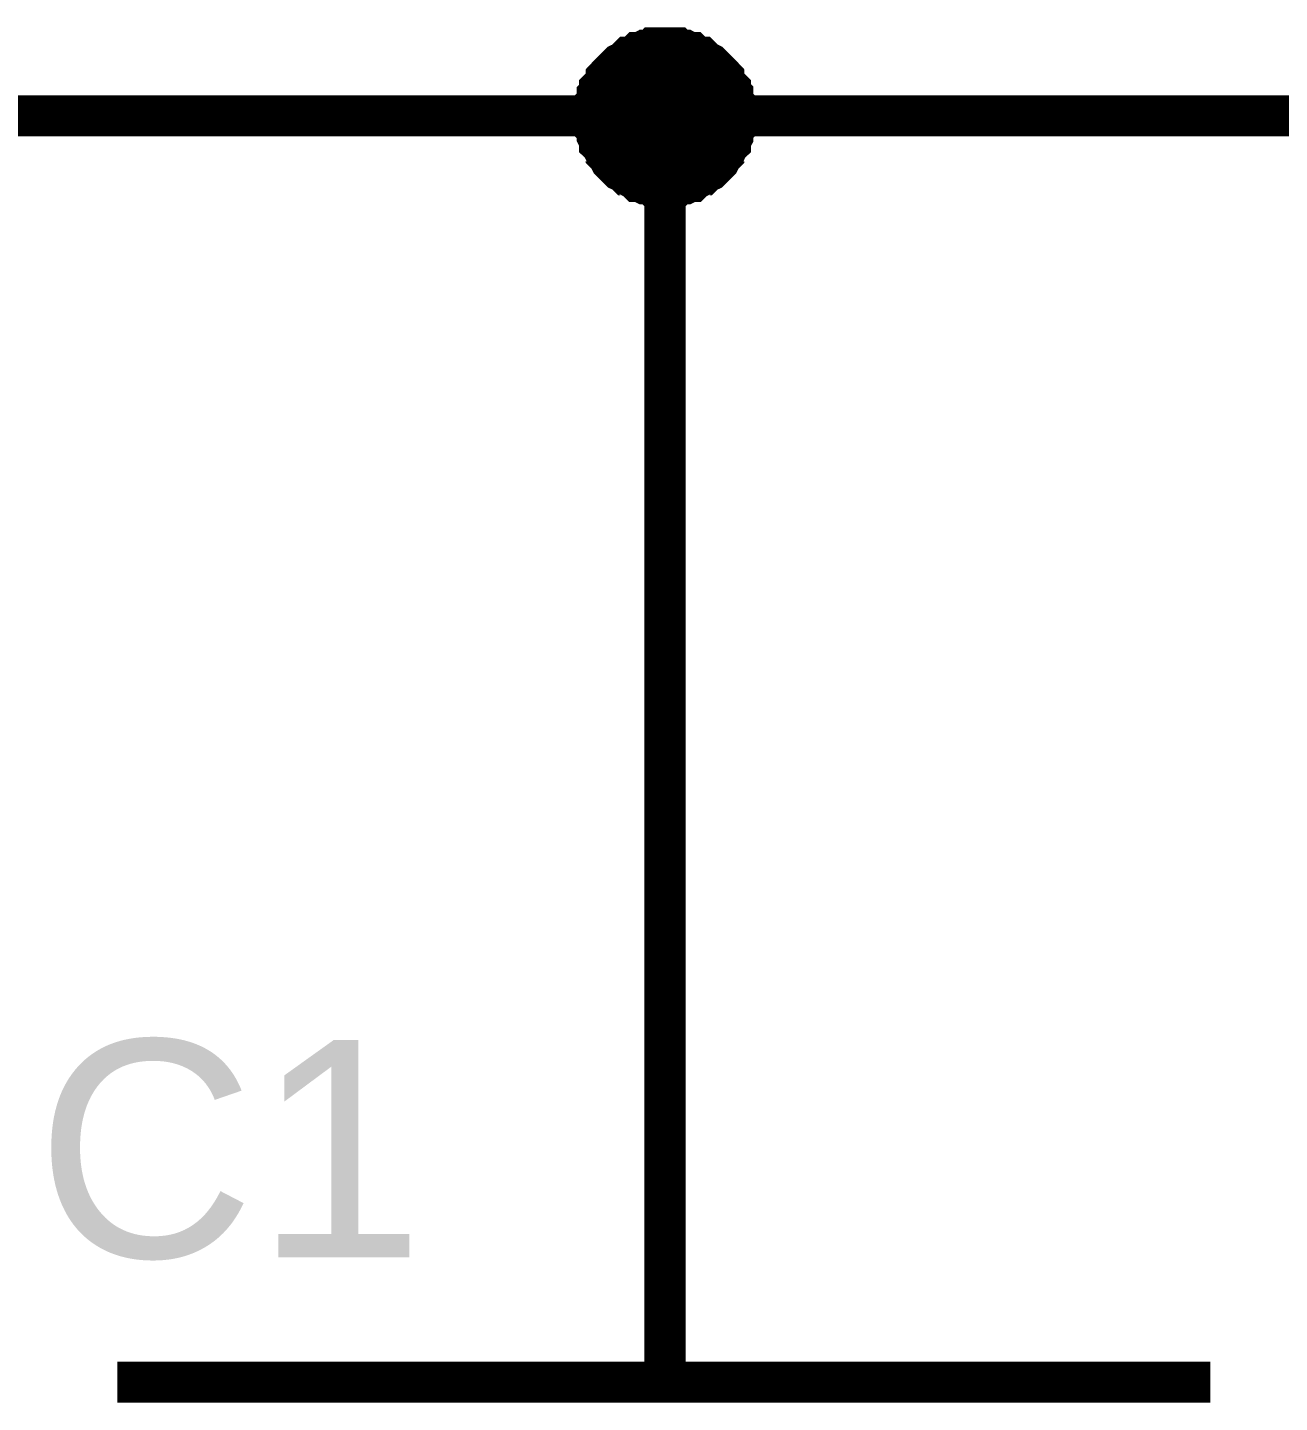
# Model space of a CAD drawing. Header units: millimetres. Extents: x -2024 to 917, y -725 to 13.
# Drawn here: x 504.9 to 514.06, y -648.2 to -638.14 of the extents above; entities that cross this region are included whole.
import ezdxf

# ---------------------------------------------------------------- set-up
doc = ezdxf.new("R2010")
doc.units = ezdxf.units.MM
doc.layers.add('Sheet', color=255, linetype='Continuous')
doc.styles.get("Standard").update_dxf_attribs({"font": 'arial.ttf'})

msp = doc.modelspace()

# ---------------------------------------------------------------- linework, layer by layer
at = {"layer": 'Sheet'}
for points, const_width in [([(509.052, -638.79), (509.052, -638.757), (509.052, -638.741), (509.052, -638.707), (509.069, -638.691), (509.069, -638.658), (509.069, -638.641), (509.085, -638.625), (509.085, -638.592), (509.102, -638.575), (509.118, -638.558), (509.135, -638.525), (509.135, -638.509), (509.151, -638.492), (509.168, -638.476), (509.184, -638.459), (509.201, -638.442), (509.217, -638.426), (509.234, -638.409), (509.267, -638.393), (509.284, -638.376), (509.3, -638.36), (509.317, -638.36), (509.35, -638.343), (509.366, -638.327), (509.383, -638.327), (509.416, -638.31), (509.433, -638.31), (509.466, -638.31), (509.482, -638.293), (509.515, -638.293), (509.532, -638.293), (509.565, -638.293)], 0.3), ([(509.052, -638.79), (509.052, -638.757), (509.052, -638.741), (509.052, -638.707), (509.069, -638.691), (509.069, -638.658), (509.069, -638.641), (509.085, -638.625), (509.085, -638.592), (509.102, -638.575), (509.118, -638.558), (509.135, -638.525), (509.135, -638.509), (509.151, -638.492), (509.168, -638.476), (509.184, -638.459), (509.201, -638.442), (509.217, -638.426), (509.234, -638.409), (509.267, -638.393), (509.284, -638.376), (509.3, -638.36), (509.317, -638.36), (509.35, -638.343), (509.366, -638.327), (509.383, -638.327), (509.416, -638.31), (509.433, -638.31), (509.466, -638.31), (509.482, -638.293), (509.515, -638.293), (509.532, -638.293), (509.565, -638.293)], 0.3), ([(509.052, -638.79), (509.052, -638.757), (509.052, -638.741), (509.052, -638.707), (509.069, -638.691), (509.069, -638.658), (509.069, -638.641), (509.085, -638.625), (509.085, -638.592), (509.102, -638.575), (509.118, -638.558), (509.135, -638.525), (509.135, -638.509), (509.151, -638.492), (509.168, -638.476), (509.184, -638.459), (509.201, -638.442), (509.217, -638.426), (509.234, -638.409), (509.267, -638.393), (509.284, -638.376), (509.3, -638.36), (509.317, -638.36), (509.35, -638.343), (509.366, -638.327), (509.383, -638.327), (509.416, -638.31), (509.433, -638.31), (509.466, -638.31), (509.482, -638.293), (509.515, -638.293), (509.532, -638.293), (509.565, -638.293)], 0.3), ([(509.052, -638.79), (509.052, -638.757), (509.052, -638.741), (509.052, -638.707), (509.069, -638.691), (509.069, -638.658), (509.069, -638.641), (509.085, -638.625), (509.085, -638.592), (509.102, -638.575), (509.118, -638.558), (509.135, -638.525), (509.135, -638.509), (509.151, -638.492), (509.168, -638.476), (509.184, -638.459), (509.201, -638.442), (509.217, -638.426), (509.234, -638.409), (509.267, -638.393), (509.284, -638.376), (509.3, -638.36), (509.317, -638.36), (509.35, -638.343), (509.366, -638.327), (509.383, -638.327), (509.416, -638.31), (509.433, -638.31), (509.466, -638.31), (509.482, -638.293), (509.515, -638.293), (509.532, -638.293), (509.565, -638.293)], 0.3), ([(509.565, -638.293), (509.565, -638.293)], 0.3), ([(509.565, -638.293), (509.598, -638.293), (509.615, -638.293), (509.648, -638.293), (509.664, -638.31), (509.697, -638.31), (509.714, -638.31), (509.747, -638.327), (509.764, -638.327), (509.78, -638.343), (509.813, -638.36), (509.83, -638.36), (509.846, -638.376), (509.863, -638.393), (509.896, -638.409), (509.913, -638.426), (509.929, -638.442), (509.946, -638.459), (509.962, -638.476), (509.979, -638.492), (509.995, -638.509), (509.995, -638.525), (510.012, -638.558), (510.028, -638.575), (510.045, -638.592), (510.045, -638.625), (510.062, -638.641), (510.062, -638.658), (510.062, -638.691), (510.078, -638.707), (510.078, -638.741), (510.078, -638.757), (510.078, -638.79)], 0.3), ([(509.565, -638.293), (509.565, -638.293)], 0.3), ([(509.565, -638.293), (509.598, -638.293), (509.615, -638.293), (509.648, -638.293), (509.664, -638.31), (509.697, -638.31), (509.714, -638.31), (509.747, -638.327), (509.764, -638.327), (509.78, -638.343), (509.813, -638.36), (509.83, -638.36), (509.846, -638.376), (509.863, -638.393), (509.896, -638.409), (509.913, -638.426), (509.929, -638.442), (509.946, -638.459), (509.962, -638.476), (509.979, -638.492), (509.995, -638.509), (509.995, -638.525), (510.012, -638.558), (510.028, -638.575), (510.045, -638.592), (510.045, -638.625), (510.062, -638.641), (510.062, -638.658), (510.062, -638.691), (510.078, -638.707), (510.078, -638.741), (510.078, -638.757), (510.078, -638.79)], 0.3), ([(509.565, -638.293), (509.565, -638.293)], 0.3), ([(509.565, -638.293), (509.598, -638.293), (509.615, -638.293), (509.648, -638.293), (509.664, -638.31), (509.697, -638.31), (509.714, -638.31), (509.747, -638.327), (509.764, -638.327), (509.78, -638.343), (509.813, -638.36), (509.83, -638.36), (509.846, -638.376), (509.863, -638.393), (509.896, -638.409), (509.913, -638.426), (509.929, -638.442), (509.946, -638.459), (509.962, -638.476), (509.979, -638.492), (509.995, -638.509), (509.995, -638.525), (510.012, -638.558), (510.028, -638.575), (510.045, -638.592), (510.045, -638.625), (510.062, -638.641), (510.062, -638.658), (510.062, -638.691), (510.078, -638.707), (510.078, -638.741), (510.078, -638.757), (510.078, -638.79)], 0.3), ([(509.565, -638.293), (509.565, -638.293)], 0.3), ([(509.565, -638.293), (509.598, -638.293), (509.615, -638.293), (509.648, -638.293), (509.664, -638.31), (509.697, -638.31), (509.714, -638.31), (509.747, -638.327), (509.764, -638.327), (509.78, -638.343), (509.813, -638.36), (509.83, -638.36), (509.846, -638.376), (509.863, -638.393), (509.896, -638.409), (509.913, -638.426), (509.929, -638.442), (509.946, -638.459), (509.962, -638.476), (509.979, -638.492), (509.995, -638.509), (509.995, -638.525), (510.012, -638.558), (510.028, -638.575), (510.045, -638.592), (510.045, -638.625), (510.062, -638.641), (510.062, -638.658), (510.062, -638.691), (510.078, -638.707), (510.078, -638.741), (510.078, -638.757), (510.078, -638.79)], 0.3), ([(509.052, -638.79), (509.052, -638.757), (509.052, -638.741), (509.052, -638.707), (509.069, -638.691), (509.069, -638.658), (509.069, -638.641), (509.085, -638.625), (509.085, -638.592), (509.102, -638.575), (509.118, -638.558), (509.135, -638.525), (509.135, -638.509), (509.151, -638.492), (509.168, -638.476), (509.184, -638.459), (509.201, -638.442), (509.217, -638.426), (509.234, -638.409), (509.267, -638.393), (509.284, -638.376), (509.3, -638.36), (509.317, -638.36), (509.35, -638.343), (509.366, -638.327), (509.383, -638.327), (509.416, -638.31), (509.433, -638.31), (509.466, -638.31), (509.482, -638.293), (509.515, -638.293), (509.532, -638.293), (509.565, -638.293)], 0.0991), ([(509.052, -638.79), (509.052, -638.757), (509.052, -638.741), (509.052, -638.707), (509.069, -638.691), (509.069, -638.658), (509.069, -638.641), (509.085, -638.625), (509.085, -638.592), (509.102, -638.575), (509.118, -638.558), (509.135, -638.525), (509.135, -638.509), (509.151, -638.492), (509.168, -638.476), (509.184, -638.459), (509.201, -638.442), (509.217, -638.426), (509.234, -638.409), (509.267, -638.393), (509.284, -638.376), (509.3, -638.36), (509.317, -638.36), (509.35, -638.343), (509.366, -638.327), (509.383, -638.327), (509.416, -638.31), (509.433, -638.31), (509.466, -638.31), (509.482, -638.293), (509.515, -638.293), (509.532, -638.293), (509.565, -638.293)], 0.0991), ([(509.052, -638.79), (509.052, -638.757), (509.052, -638.741), (509.052, -638.707), (509.069, -638.691), (509.069, -638.658), (509.069, -638.641), (509.085, -638.625), (509.085, -638.592), (509.102, -638.575), (509.118, -638.558), (509.135, -638.525), (509.135, -638.509), (509.151, -638.492), (509.168, -638.476), (509.184, -638.459), (509.201, -638.442), (509.217, -638.426), (509.234, -638.409), (509.267, -638.393), (509.284, -638.376), (509.3, -638.36), (509.317, -638.36), (509.35, -638.343), (509.366, -638.327), (509.383, -638.327), (509.416, -638.31), (509.433, -638.31), (509.466, -638.31), (509.482, -638.293), (509.515, -638.293), (509.532, -638.293), (509.565, -638.293)], 0.0991), ([(509.052, -638.79), (509.052, -638.757), (509.052, -638.741), (509.052, -638.707), (509.069, -638.691), (509.069, -638.658), (509.069, -638.641), (509.085, -638.625), (509.085, -638.592), (509.102, -638.575), (509.118, -638.558), (509.135, -638.525), (509.135, -638.509), (509.151, -638.492), (509.168, -638.476), (509.184, -638.459), (509.201, -638.442), (509.217, -638.426), (509.234, -638.409), (509.267, -638.393), (509.284, -638.376), (509.3, -638.36), (509.317, -638.36), (509.35, -638.343), (509.366, -638.327), (509.383, -638.327), (509.416, -638.31), (509.433, -638.31), (509.466, -638.31), (509.482, -638.293), (509.515, -638.293), (509.532, -638.293), (509.565, -638.293)], 0.0991), ([(509.565, -638.293), (509.565, -638.293)], 0.0991), ([(509.565, -638.293), (509.598, -638.293), (509.615, -638.293), (509.648, -638.293), (509.664, -638.31), (509.697, -638.31), (509.714, -638.31), (509.747, -638.327), (509.764, -638.327), (509.78, -638.343), (509.813, -638.36), (509.83, -638.36), (509.846, -638.376), (509.863, -638.393), (509.896, -638.409), (509.913, -638.426), (509.929, -638.442), (509.946, -638.459), (509.962, -638.476), (509.979, -638.492), (509.995, -638.509), (509.995, -638.525), (510.012, -638.558), (510.028, -638.575), (510.045, -638.592), (510.045, -638.625), (510.062, -638.641), (510.062, -638.658), (510.062, -638.691), (510.078, -638.707), (510.078, -638.741), (510.078, -638.757), (510.078, -638.79)], 0.0991), ([(509.565, -638.293), (509.565, -638.293)], 0.0991), ([(509.565, -638.293), (509.598, -638.293), (509.615, -638.293), (509.648, -638.293), (509.664, -638.31), (509.697, -638.31), (509.714, -638.31), (509.747, -638.327), (509.764, -638.327), (509.78, -638.343), (509.813, -638.36), (509.83, -638.36), (509.846, -638.376), (509.863, -638.393), (509.896, -638.409), (509.913, -638.426), (509.929, -638.442), (509.946, -638.459), (509.962, -638.476), (509.979, -638.492), (509.995, -638.509), (509.995, -638.525), (510.012, -638.558), (510.028, -638.575), (510.045, -638.592), (510.045, -638.625), (510.062, -638.641), (510.062, -638.658), (510.062, -638.691), (510.078, -638.707), (510.078, -638.741), (510.078, -638.757), (510.078, -638.79)], 0.0991), ([(509.565, -638.293), (509.565, -638.293)], 0.0991), ([(509.565, -638.293), (509.598, -638.293), (509.615, -638.293), (509.648, -638.293), (509.664, -638.31), (509.697, -638.31), (509.714, -638.31), (509.747, -638.327), (509.764, -638.327), (509.78, -638.343), (509.813, -638.36), (509.83, -638.36), (509.846, -638.376), (509.863, -638.393), (509.896, -638.409), (509.913, -638.426), (509.929, -638.442), (509.946, -638.459), (509.962, -638.476), (509.979, -638.492), (509.995, -638.509), (509.995, -638.525), (510.012, -638.558), (510.028, -638.575), (510.045, -638.592), (510.045, -638.625), (510.062, -638.641), (510.062, -638.658), (510.062, -638.691), (510.078, -638.707), (510.078, -638.741), (510.078, -638.757), (510.078, -638.79)], 0.0991), ([(509.565, -638.293), (509.565, -638.293)], 0.0991), ([(509.565, -638.293), (509.598, -638.293), (509.615, -638.293), (509.648, -638.293), (509.664, -638.31), (509.697, -638.31), (509.714, -638.31), (509.747, -638.327), (509.764, -638.327), (509.78, -638.343), (509.813, -638.36), (509.83, -638.36), (509.846, -638.376), (509.863, -638.393), (509.896, -638.409), (509.913, -638.426), (509.929, -638.442), (509.946, -638.459), (509.962, -638.476), (509.979, -638.492), (509.995, -638.509), (509.995, -638.525), (510.012, -638.558), (510.028, -638.575), (510.045, -638.592), (510.045, -638.625), (510.062, -638.641), (510.062, -638.658), (510.062, -638.691), (510.078, -638.707), (510.078, -638.741), (510.078, -638.757), (510.078, -638.79)], 0.0991), ([(509.565, -645.049), (509.565, -638.79), (499.568, -638.79), (499.568, -641.291)], 0.3), ([(509.565, -639.304), (509.532, -639.304), (509.515, -639.304), (509.482, -639.304), (509.466, -639.287), (509.433, -639.287), (509.416, -639.287), (509.383, -639.27), (509.366, -639.27), (509.35, -639.254), (509.317, -639.237), (509.3, -639.221), (509.284, -639.221), (509.267, -639.204), (509.234, -639.188), (509.217, -639.171), (509.201, -639.155), (509.184, -639.138), (509.168, -639.121), (509.151, -639.088), (509.135, -639.072), (509.135, -639.055), (509.118, -639.039), (509.102, -639.005), (509.085, -638.989), (509.085, -638.972), (509.069, -638.939), (509.069, -638.923), (509.069, -638.89), (509.052, -638.873), (509.052, -638.84), (509.052, -638.823), (509.052, -638.79)], 0.3), ([(509.052, -638.79), (509.052, -638.79)], 0.3), ([(509.565, -639.304), (509.532, -639.304), (509.515, -639.304), (509.482, -639.304), (509.466, -639.287), (509.433, -639.287), (509.416, -639.287), (509.383, -639.27), (509.366, -639.27), (509.35, -639.254), (509.317, -639.237), (509.3, -639.221), (509.284, -639.221), (509.267, -639.204), (509.234, -639.188), (509.217, -639.171), (509.201, -639.155), (509.184, -639.138), (509.168, -639.121), (509.151, -639.088), (509.135, -639.072), (509.135, -639.055), (509.118, -639.039), (509.102, -639.005), (509.085, -638.989), (509.085, -638.972), (509.069, -638.939), (509.069, -638.923), (509.069, -638.89), (509.052, -638.873), (509.052, -638.84), (509.052, -638.823), (509.052, -638.79)], 0.3), ([(509.052, -638.79), (509.052, -638.79)], 0.3), ([(509.565, -639.304), (509.532, -639.304), (509.515, -639.304), (509.482, -639.304), (509.466, -639.287), (509.433, -639.287), (509.416, -639.287), (509.383, -639.27), (509.366, -639.27), (509.35, -639.254), (509.317, -639.237), (509.3, -639.221), (509.284, -639.221), (509.267, -639.204), (509.234, -639.188), (509.217, -639.171), (509.201, -639.155), (509.184, -639.138), (509.168, -639.121), (509.151, -639.088), (509.135, -639.072), (509.135, -639.055), (509.118, -639.039), (509.102, -639.005), (509.085, -638.989), (509.085, -638.972), (509.069, -638.939), (509.069, -638.923), (509.069, -638.89), (509.052, -638.873), (509.052, -638.84), (509.052, -638.823), (509.052, -638.79)], 0.3), ([(509.052, -638.79), (509.052, -638.79)], 0.3), ([(509.565, -639.304), (509.532, -639.304), (509.515, -639.304), (509.482, -639.304), (509.466, -639.287), (509.433, -639.287), (509.416, -639.287), (509.383, -639.27), (509.366, -639.27), (509.35, -639.254), (509.317, -639.237), (509.3, -639.221), (509.284, -639.221), (509.267, -639.204), (509.234, -639.188), (509.217, -639.171), (509.201, -639.155), (509.184, -639.138), (509.168, -639.121), (509.151, -639.088), (509.135, -639.072), (509.135, -639.055), (509.118, -639.039), (509.102, -639.005), (509.085, -638.989), (509.085, -638.972), (509.069, -638.939), (509.069, -638.923), (509.069, -638.89), (509.052, -638.873), (509.052, -638.84), (509.052, -638.823), (509.052, -638.79)], 0.3), ([(509.052, -638.79), (509.052, -638.79)], 0.3), ([(510.078, -638.79), (510.078, -638.823), (510.078, -638.84), (510.078, -638.873), (510.062, -638.89), (510.062, -638.923), (510.062, -638.939), (510.045, -638.972), (510.045, -638.989), (510.028, -639.005), (510.012, -639.039), (509.995, -639.055), (509.995, -639.072), (509.979, -639.088), (509.962, -639.121), (509.946, -639.138), (509.929, -639.155), (509.913, -639.171), (509.896, -639.188), (509.863, -639.204), (509.846, -639.221), (509.83, -639.221), (509.813, -639.237), (509.78, -639.254), (509.764, -639.27), (509.747, -639.27), (509.714, -639.287), (509.697, -639.287), (509.664, -639.287), (509.648, -639.304), (509.615, -639.304), (509.598, -639.304), (509.565, -639.304)], 0.3), ([(512.064, -638.79), (509.565, -638.79)], 0.3), ([(510.078, -638.79), (510.078, -638.823), (510.078, -638.84), (510.078, -638.873), (510.062, -638.89), (510.062, -638.923), (510.062, -638.939), (510.045, -638.972), (510.045, -638.989), (510.028, -639.005), (510.012, -639.039), (509.995, -639.055), (509.995, -639.072), (509.979, -639.088), (509.962, -639.121), (509.946, -639.138), (509.929, -639.155), (509.913, -639.171), (509.896, -639.188), (509.863, -639.204), (509.846, -639.221), (509.83, -639.221), (509.813, -639.237), (509.78, -639.254), (509.764, -639.27), (509.747, -639.27), (509.714, -639.287), (509.697, -639.287), (509.664, -639.287), (509.648, -639.304), (509.615, -639.304), (509.598, -639.304), (509.565, -639.304)], 0.3), ([(510.078, -638.79), (510.078, -638.823), (510.078, -638.84), (510.078, -638.873), (510.062, -638.89), (510.062, -638.923), (510.062, -638.939), (510.045, -638.972), (510.045, -638.989), (510.028, -639.005), (510.012, -639.039), (509.995, -639.055), (509.995, -639.072), (509.979, -639.088), (509.962, -639.121), (509.946, -639.138), (509.929, -639.155), (509.913, -639.171), (509.896, -639.188), (509.863, -639.204), (509.846, -639.221), (509.83, -639.221), (509.813, -639.237), (509.78, -639.254), (509.764, -639.27), (509.747, -639.27), (509.714, -639.287), (509.697, -639.287), (509.664, -639.287), (509.648, -639.304), (509.615, -639.304), (509.598, -639.304), (509.565, -639.304)], 0.3), ([(510.078, -638.79), (510.078, -638.823), (510.078, -638.84), (510.078, -638.873), (510.062, -638.89), (510.062, -638.923), (510.062, -638.939), (510.045, -638.972), (510.045, -638.989), (510.028, -639.005), (510.012, -639.039), (509.995, -639.055), (509.995, -639.072), (509.979, -639.088), (509.962, -639.121), (509.946, -639.138), (509.929, -639.155), (509.913, -639.171), (509.896, -639.188), (509.863, -639.204), (509.846, -639.221), (509.83, -639.221), (509.813, -639.237), (509.78, -639.254), (509.764, -639.27), (509.747, -639.27), (509.714, -639.287), (509.697, -639.287), (509.664, -639.287), (509.648, -639.304), (509.615, -639.304), (509.598, -639.304), (509.565, -639.304)], 0.3), ([(510.078, -638.79), (510.078, -638.79), (510.078, -638.79), (510.078, -638.79), (510.078, -638.79), (510.078, -638.79), (510.078, -638.79), (510.078, -638.79), (510.078, -638.79), (510.078, -638.79), (510.078, -638.79), (510.078, -638.79), (510.078, -638.79), (510.078, -638.79), (510.078, -638.79), (510.078, -638.79), (510.078, -638.79), (510.078, -638.79), (510.078, -638.79), (510.078, -638.79), (510.078, -638.79), (510.078, -638.79), (510.078, -638.79), (510.078, -638.79), (510.078, -638.79), (510.078, -638.79), (510.078, -638.79), (510.078, -638.79), (510.078, -638.79), (510.078, -638.79), (510.078, -638.79), (510.078, -638.79), (510.078, -638.79)], 0.3), ([(510.078, -638.79), (510.078, -638.79)], 0.3), ([(510.078, -638.79), (510.078, -638.79), (510.078, -638.79), (510.078, -638.79), (510.078, -638.79), (510.078, -638.79), (510.078, -638.79), (510.078, -638.79), (510.078, -638.79), (510.078, -638.79), (510.078, -638.79), (510.078, -638.79), (510.078, -638.79), (510.078, -638.79), (510.078, -638.79), (510.078, -638.79), (510.078, -638.79), (510.078, -638.79), (510.078, -638.79), (510.078, -638.79), (510.078, -638.79), (510.078, -638.79), (510.078, -638.79), (510.078, -638.79), (510.078, -638.79), (510.078, -638.79), (510.078, -638.79), (510.078, -638.79), (510.078, -638.79), (510.078, -638.79), (510.078, -638.79), (510.078, -638.79), (510.078, -638.79)], 0.3), ([(510.078, -638.79), (510.078, -638.79)], 0.3), ([(510.078, -638.79), (510.078, -638.79), (510.078, -638.79), (510.078, -638.79), (510.078, -638.79), (510.078, -638.79), (510.078, -638.79), (510.078, -638.79), (510.078, -638.79), (510.078, -638.79), (510.078, -638.79), (510.078, -638.79), (510.078, -638.79), (510.078, -638.79), (510.078, -638.79), (510.078, -638.79), (510.078, -638.79), (510.078, -638.79), (510.078, -638.79), (510.078, -638.79), (510.078, -638.79), (510.078, -638.79), (510.078, -638.79), (510.078, -638.79), (510.078, -638.79), (510.078, -638.79), (510.078, -638.79), (510.078, -638.79), (510.078, -638.79), (510.078, -638.79), (510.078, -638.79), (510.078, -638.79), (510.078, -638.79)], 0.3), ([(510.078, -638.79), (510.078, -638.79)], 0.3), ([(510.078, -638.79), (510.078, -638.79), (510.078, -638.79), (510.078, -638.79), (510.078, -638.79), (510.078, -638.79), (510.078, -638.79), (510.078, -638.79), (510.078, -638.79), (510.078, -638.79), (510.078, -638.79), (510.078, -638.79), (510.078, -638.79), (510.078, -638.79), (510.078, -638.79), (510.078, -638.79), (510.078, -638.79), (510.078, -638.79), (510.078, -638.79), (510.078, -638.79), (510.078, -638.79), (510.078, -638.79), (510.078, -638.79), (510.078, -638.79), (510.078, -638.79), (510.078, -638.79), (510.078, -638.79), (510.078, -638.79), (510.078, -638.79), (510.078, -638.79), (510.078, -638.79), (510.078, -638.79), (510.078, -638.79)], 0.3), ([(510.078, -638.79), (510.078, -638.79)], 0.3), ([(514.563, -638.79), (512.064, -638.79)], 0.3), ([(509.565, -639.304), (509.532, -639.304), (509.515, -639.304), (509.482, -639.304), (509.466, -639.287), (509.433, -639.287), (509.416, -639.287), (509.383, -639.27), (509.366, -639.27), (509.35, -639.254), (509.317, -639.237), (509.3, -639.221), (509.284, -639.221), (509.267, -639.204), (509.234, -639.188), (509.217, -639.171), (509.201, -639.155), (509.184, -639.138), (509.168, -639.121), (509.151, -639.088), (509.135, -639.072), (509.135, -639.055), (509.118, -639.039), (509.102, -639.005), (509.085, -638.989), (509.085, -638.972), (509.069, -638.939), (509.069, -638.923), (509.069, -638.89), (509.052, -638.873), (509.052, -638.84), (509.052, -638.823), (509.052, -638.79)], 0.0991), ([(509.052, -638.79), (509.052, -638.79)], 0.0991), ([(509.565, -639.304), (509.532, -639.304), (509.515, -639.304), (509.482, -639.304), (509.466, -639.287), (509.433, -639.287), (509.416, -639.287), (509.383, -639.27), (509.366, -639.27), (509.35, -639.254), (509.317, -639.237), (509.3, -639.221), (509.284, -639.221), (509.267, -639.204), (509.234, -639.188), (509.217, -639.171), (509.201, -639.155), (509.184, -639.138), (509.168, -639.121), (509.151, -639.088), (509.135, -639.072), (509.135, -639.055), (509.118, -639.039), (509.102, -639.005), (509.085, -638.989), (509.085, -638.972), (509.069, -638.939), (509.069, -638.923), (509.069, -638.89), (509.052, -638.873), (509.052, -638.84), (509.052, -638.823), (509.052, -638.79)], 0.0991), ([(509.052, -638.79), (509.052, -638.79)], 0.0991), ([(509.565, -639.304), (509.532, -639.304), (509.515, -639.304), (509.482, -639.304), (509.466, -639.287), (509.433, -639.287), (509.416, -639.287), (509.383, -639.27), (509.366, -639.27), (509.35, -639.254), (509.317, -639.237), (509.3, -639.221), (509.284, -639.221), (509.267, -639.204), (509.234, -639.188), (509.217, -639.171), (509.201, -639.155), (509.184, -639.138), (509.168, -639.121), (509.151, -639.088), (509.135, -639.072), (509.135, -639.055), (509.118, -639.039), (509.102, -639.005), (509.085, -638.989), (509.085, -638.972), (509.069, -638.939), (509.069, -638.923), (509.069, -638.89), (509.052, -638.873), (509.052, -638.84), (509.052, -638.823), (509.052, -638.79)], 0.0991), ([(509.052, -638.79), (509.052, -638.79)], 0.0991), ([(509.565, -639.304), (509.532, -639.304), (509.515, -639.304), (509.482, -639.304), (509.466, -639.287), (509.433, -639.287), (509.416, -639.287), (509.383, -639.27), (509.366, -639.27), (509.35, -639.254), (509.317, -639.237), (509.3, -639.221), (509.284, -639.221), (509.267, -639.204), (509.234, -639.188), (509.217, -639.171), (509.201, -639.155), (509.184, -639.138), (509.168, -639.121), (509.151, -639.088), (509.135, -639.072), (509.135, -639.055), (509.118, -639.039), (509.102, -639.005), (509.085, -638.989), (509.085, -638.972), (509.069, -638.939), (509.069, -638.923), (509.069, -638.89), (509.052, -638.873), (509.052, -638.84), (509.052, -638.823), (509.052, -638.79)], 0.0991), ([(509.052, -638.79), (509.052, -638.79)], 0.0991), ([(510.078, -638.79), (510.078, -638.823), (510.078, -638.84), (510.078, -638.873), (510.062, -638.89), (510.062, -638.923), (510.062, -638.939), (510.045, -638.972), (510.045, -638.989), (510.028, -639.005), (510.012, -639.039), (509.995, -639.055), (509.995, -639.072), (509.979, -639.088), (509.962, -639.121), (509.946, -639.138), (509.929, -639.155), (509.913, -639.171), (509.896, -639.188), (509.863, -639.204), (509.846, -639.221), (509.83, -639.221), (509.813, -639.237), (509.78, -639.254), (509.764, -639.27), (509.747, -639.27), (509.714, -639.287), (509.697, -639.287), (509.664, -639.287), (509.648, -639.304), (509.615, -639.304), (509.598, -639.304), (509.565, -639.304)], 0.0991), ([(510.078, -638.79), (510.078, -638.823), (510.078, -638.84), (510.078, -638.873), (510.062, -638.89), (510.062, -638.923), (510.062, -638.939), (510.045, -638.972), (510.045, -638.989), (510.028, -639.005), (510.012, -639.039), (509.995, -639.055), (509.995, -639.072), (509.979, -639.088), (509.962, -639.121), (509.946, -639.138), (509.929, -639.155), (509.913, -639.171), (509.896, -639.188), (509.863, -639.204), (509.846, -639.221), (509.83, -639.221), (509.813, -639.237), (509.78, -639.254), (509.764, -639.27), (509.747, -639.27), (509.714, -639.287), (509.697, -639.287), (509.664, -639.287), (509.648, -639.304), (509.615, -639.304), (509.598, -639.304), (509.565, -639.304)], 0.0991), ([(510.078, -638.79), (510.078, -638.823), (510.078, -638.84), (510.078, -638.873), (510.062, -638.89), (510.062, -638.923), (510.062, -638.939), (510.045, -638.972), (510.045, -638.989), (510.028, -639.005), (510.012, -639.039), (509.995, -639.055), (509.995, -639.072), (509.979, -639.088), (509.962, -639.121), (509.946, -639.138), (509.929, -639.155), (509.913, -639.171), (509.896, -639.188), (509.863, -639.204), (509.846, -639.221), (509.83, -639.221), (509.813, -639.237), (509.78, -639.254), (509.764, -639.27), (509.747, -639.27), (509.714, -639.287), (509.697, -639.287), (509.664, -639.287), (509.648, -639.304), (509.615, -639.304), (509.598, -639.304), (509.565, -639.304)], 0.0991), ([(510.078, -638.79), (510.078, -638.823), (510.078, -638.84), (510.078, -638.873), (510.062, -638.89), (510.062, -638.923), (510.062, -638.939), (510.045, -638.972), (510.045, -638.989), (510.028, -639.005), (510.012, -639.039), (509.995, -639.055), (509.995, -639.072), (509.979, -639.088), (509.962, -639.121), (509.946, -639.138), (509.929, -639.155), (509.913, -639.171), (509.896, -639.188), (509.863, -639.204), (509.846, -639.221), (509.83, -639.221), (509.813, -639.237), (509.78, -639.254), (509.764, -639.27), (509.747, -639.27), (509.714, -639.287), (509.697, -639.287), (509.664, -639.287), (509.648, -639.304), (509.615, -639.304), (509.598, -639.304), (509.565, -639.304)], 0.0991), ([(510.078, -638.79), (510.078, -638.79), (510.078, -638.79), (510.078, -638.79), (510.078, -638.79), (510.078, -638.79), (510.078, -638.79), (510.078, -638.79), (510.078, -638.79), (510.078, -638.79), (510.078, -638.79), (510.078, -638.79), (510.078, -638.79), (510.078, -638.79), (510.078, -638.79), (510.078, -638.79), (510.078, -638.79), (510.078, -638.79), (510.078, -638.79), (510.078, -638.79), (510.078, -638.79), (510.078, -638.79), (510.078, -638.79), (510.078, -638.79), (510.078, -638.79), (510.078, -638.79), (510.078, -638.79), (510.078, -638.79), (510.078, -638.79), (510.078, -638.79), (510.078, -638.79), (510.078, -638.79), (510.078, -638.79)], 0.0991), ([(510.078, -638.79), (510.078, -638.79)], 0.0991), ([(510.078, -638.79), (510.078, -638.79), (510.078, -638.79), (510.078, -638.79), (510.078, -638.79), (510.078, -638.79), (510.078, -638.79), (510.078, -638.79), (510.078, -638.79), (510.078, -638.79), (510.078, -638.79), (510.078, -638.79), (510.078, -638.79), (510.078, -638.79), (510.078, -638.79), (510.078, -638.79), (510.078, -638.79), (510.078, -638.79), (510.078, -638.79), (510.078, -638.79), (510.078, -638.79), (510.078, -638.79), (510.078, -638.79), (510.078, -638.79), (510.078, -638.79), (510.078, -638.79), (510.078, -638.79), (510.078, -638.79), (510.078, -638.79), (510.078, -638.79), (510.078, -638.79), (510.078, -638.79), (510.078, -638.79)], 0.0991), ([(510.078, -638.79), (510.078, -638.79)], 0.0991), ([(510.078, -638.79), (510.078, -638.79), (510.078, -638.79), (510.078, -638.79), (510.078, -638.79), (510.078, -638.79), (510.078, -638.79), (510.078, -638.79), (510.078, -638.79), (510.078, -638.79), (510.078, -638.79), (510.078, -638.79), (510.078, -638.79), (510.078, -638.79), (510.078, -638.79), (510.078, -638.79), (510.078, -638.79), (510.078, -638.79), (510.078, -638.79), (510.078, -638.79), (510.078, -638.79), (510.078, -638.79), (510.078, -638.79), (510.078, -638.79), (510.078, -638.79), (510.078, -638.79), (510.078, -638.79), (510.078, -638.79), (510.078, -638.79), (510.078, -638.79), (510.078, -638.79), (510.078, -638.79), (510.078, -638.79)], 0.0991), ([(510.078, -638.79), (510.078, -638.79)], 0.0991), ([(510.078, -638.79), (510.078, -638.79), (510.078, -638.79), (510.078, -638.79), (510.078, -638.79), (510.078, -638.79), (510.078, -638.79), (510.078, -638.79), (510.078, -638.79), (510.078, -638.79), (510.078, -638.79), (510.078, -638.79), (510.078, -638.79), (510.078, -638.79), (510.078, -638.79), (510.078, -638.79), (510.078, -638.79), (510.078, -638.79), (510.078, -638.79), (510.078, -638.79), (510.078, -638.79), (510.078, -638.79), (510.078, -638.79), (510.078, -638.79), (510.078, -638.79), (510.078, -638.79), (510.078, -638.79), (510.078, -638.79), (510.078, -638.79), (510.078, -638.79), (510.078, -638.79), (510.078, -638.79), (510.078, -638.79)], 0.0991), ([(510.078, -638.79), (510.078, -638.79)], 0.0991), ([(509.565, -648.047), (509.565, -645.049)], 0.3), ([(505.56, -648.047), (513.554, -648.047)], 0.3)]:
    msp.add_lwpolyline(points, dxfattribs=dict(at, const_width=const_width))
at = {"layer": 'Sheet', "const_width": 0.508}
msp.add_lwpolyline([(509.332, -638.786, 1), (509.84, -638.786, 1)], format="xyb", close=True, dxfattribs=at)

# ---------------------------------------------------------------- texts
at = {"layer": 'Sheet'}
msp.add_text('C1', height=1.5897, dxfattribs=at).set_placement((504.964, -647.136))

doc.saveas('drawing.dxf')
